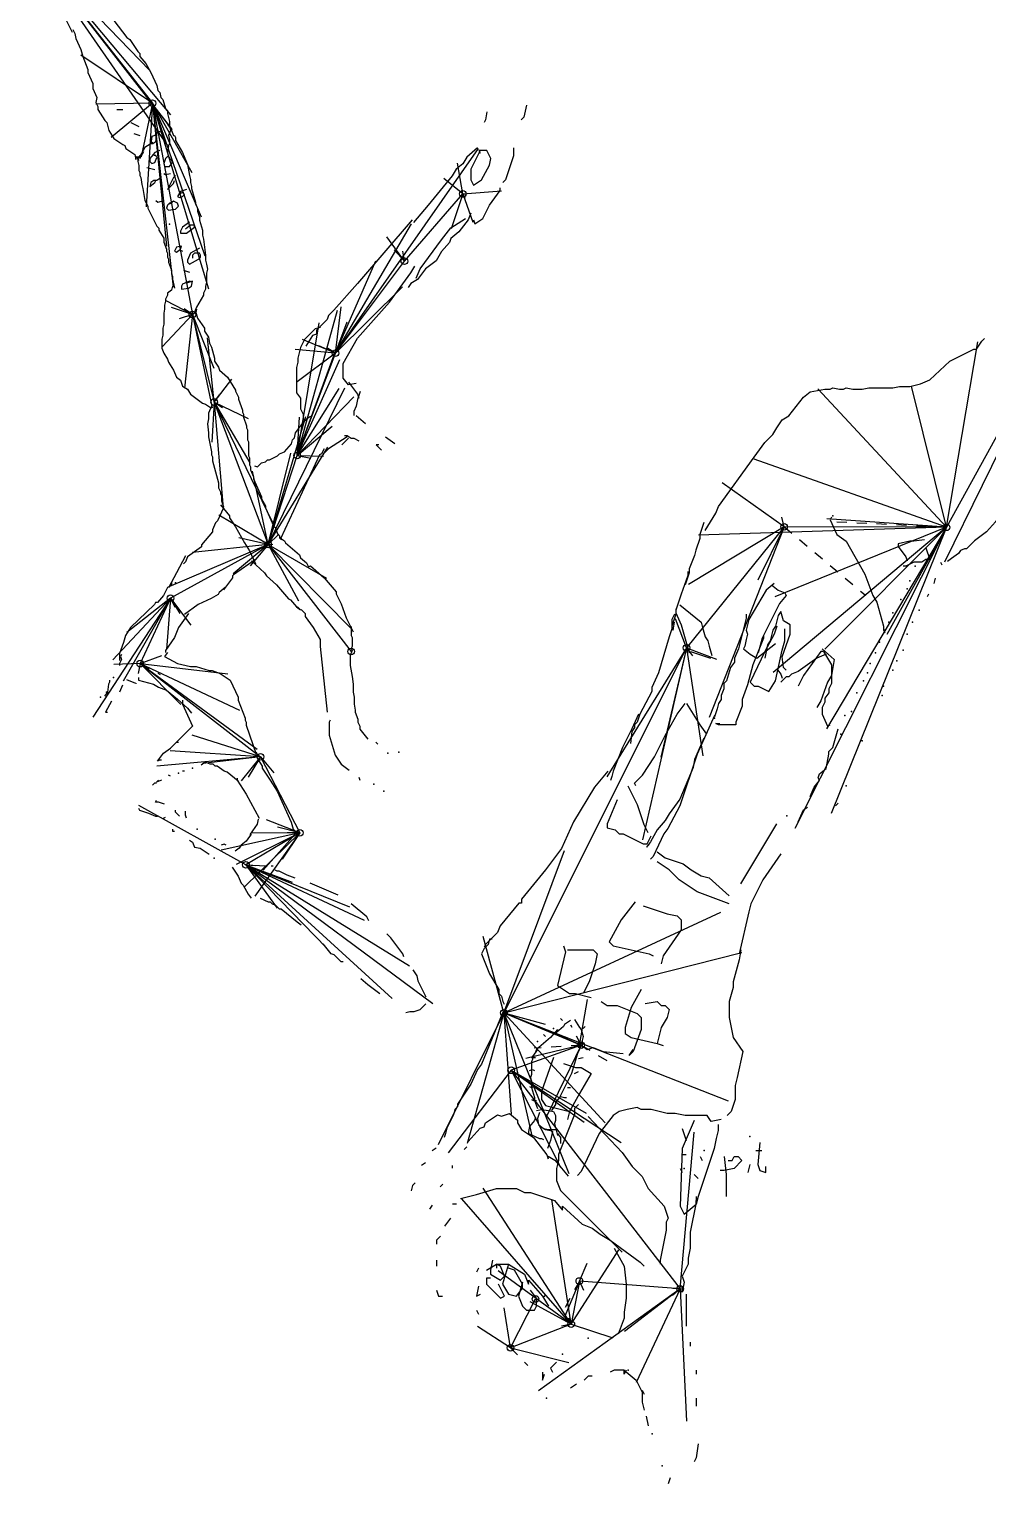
# Model space of a CAD drawing. Header units: millimetres. Extents: x -8 to 158, y -16 to 290.
# Drawn here: x 89.06 to 117.88, y -15.82 to 27.89 of the extents above; entities that cross this region are included whole.
import ezdxf

# ---------------------------------------------------------------- set-up
doc = ezdxf.new("R2010")
doc.units = ezdxf.units.MM
doc.linetypes.add('DASH', pattern=[0.6, 0.3, -0.3])

msp = doc.modelspace()

# ---------------------------------------------------------------- linework, layer by layer
at = {"layer": 'Shots', "color": 1}
for p, q in [((89.06, 30.396), (92.766, 25.666)), ((92.766, 25.666), (93.968, 19.32)), ((100.342, 20.922), (102.098, 22.94)), ((98.27, 18.158), (100.342, 20.922)), ((120.808, 20.502), (116.638, 12.924)), ((93.968, 19.32), (94.622, 16.688)), ((97.118, 15.08), (98.27, 18.158)), ((94.622, 16.688), (96.248, 12.406)), ((96.248, 12.406), (97.118, 15.08)), ((111.762, 12.94), (108.822, 9.304)), ((116.638, 12.924), (111.762, 12.94)), ((96.248, 12.406), (93.31, 10.796)), ((96.248, 12.406), (96.248, 12.406)), ((96.248, 12.406), (96.248, 12.406)), ((96.248, 12.406), (98.74, 9.19)), ((93.31, 10.796), (92.402, 8.828)), ((108.822, 9.304), (103.332, -1.664)), ((92.402, 8.828), (96.018, 6.026)), ((96.018, 6.026), (97.196, 3.746)), ((97.196, 3.746), (95.58, 2.78)), ((103.332, -1.664), (105.656, -2.636)), ((105.656, -2.636), (103.554, -3.39)), ((103.554, -3.39), (108.632, -9.954)), ((105.602, -9.722), (105.36, -11.018)), ((108.632, -9.954), (105.602, -9.722)), ((103.53, -11.73), (104.286, -10.262)), ((105.36, -11.018), (103.53, -11.73))]:
    msp.add_line(p, q, dxfattribs=at)
for centre in [(92.766, 25.666), (102.098, 22.94), (100.342, 20.922), (93.968, 19.32), (98.27, 18.158), (94.622, 16.688), (97.118, 15.08), (111.762, 12.94), (116.638, 12.924), (96.248, 12.406), (96.248, 12.406), (96.248, 12.406), (93.31, 10.796), (98.74, 9.19), (108.822, 9.304), (92.402, 8.828), (96.018, 6.026), (97.196, 3.746), (95.58, 2.78), (103.332, -1.664), (105.656, -2.636), (103.554, -3.39), (105.602, -9.722), (108.632, -9.954), (104.286, -10.262), (105.36, -11.018), (103.53, -11.73)]:
    msp.add_circle(centre, 0.1, dxfattribs=at)
at = {"layer": 'Sketch', "color": 5}
for points in [[(91.606, 28.148), (91.996, 27.638), (92.086, 27.578), (92.326, 27.218), (92.386, 27.158), (92.386, 27.068), (92.566, 26.858), (92.716, 26.588), (92.896, 26.198), (92.926, 26.048), (92.986, 25.988), (93.016, 25.838), (93.076, 25.778), (93.166, 25.508), (93.226, 25.448), (93.226, 25.358), (93.286, 25.118), (93.286, 24.968), (93.316, 24.848), (93.256, 24.698), (93.286, 24.578), (93.286, 24.458), (93.256, 24.398), (93.226, 24.188), (93.226, 24.278)], [(90.376, 27.878), (90.436, 27.758), (90.466, 27.608), (90.616, 27.278), (90.676, 27.068), (90.826, 26.678), (90.826, 26.588), (90.976, 26.258), (90.976, 26.108), (91.096, 25.838), (91.066, 25.688), (91.126, 25.568), (91.126, 25.478), (91.336, 25.148), (91.396, 25.088), (91.456, 24.848), (91.606, 24.608), (91.876, 24.428), (91.936, 24.398), (91.966, 24.308), (92.236, 24.128), (92.266, 23.978), (92.266, 24.068), (92.356, 23.948)], [(102.818, 25.406), (102.818, 25.406), (102.778, 25.166), (102.738, 25.086)], [(104.018, 25.606), (103.938, 25.246), (103.858, 25.166)], [(93.226, 25.028), (93.316, 24.908), (93.346, 24.908), (93.346, 24.848), (93.406, 24.698), (93.436, 24.698), (93.466, 24.638), (93.466, 24.548), (93.676, 24.188), (93.826, 23.828), (93.886, 23.498), (93.916, 23.378), (93.916, 23.288), (93.946, 23.168), (93.946, 23.108), (94.066, 22.688), (94.066, 22.628), (94.126, 22.508), (94.126, 22.418), (94.186, 22.238), (94.186, 22.148), (94.276, 21.848), (94.276, 21.698), (94.306, 21.578), (94.366, 21.098), (94.366, 20.948), (94.396, 20.828), (94.426, 20.678), (94.396, 20.558), (94.396, 20.558), (94.396, 20.288), (94.366, 20.168), (94.366, 20.078), (94.306, 19.958), (94.306, 19.898), (94.096, 19.538), (94.036, 19.388), (93.946, 19.268)], [(92.776, 24.488), (92.536, 24.338), (92.386, 24.068), (92.386, 24.008), (92.506, 24.218)], [(93.046, 24.788), (92.956, 24.818), (92.896, 24.788), (92.836, 24.698), (92.746, 24.668), (92.716, 24.458), (92.776, 24.458), (92.866, 24.518), (92.896, 24.698), (92.896, 24.758), (92.926, 24.818)], [(92.386, 24.098), (92.326, 24.008), (92.326, 24.068), (92.326, 23.918), (92.356, 23.798), (92.356, 23.648), (92.386, 23.588), (92.386, 23.498), (92.416, 23.438), (92.446, 23.228), (92.446, 23.228), (92.476, 23.108), (92.536, 22.748), (92.626, 22.568), (92.626, 22.508), (92.896, 21.968), (92.956, 21.908), (92.956, 21.848), (93.106, 21.608), (93.106, 21.488), (93.196, 21.278), (93.196, 21.218), (93.226, 21.158), (93.226, 21.038), (93.256, 20.978), (93.256, 20.888), (93.346, 20.648), (93.346, 20.528), (93.376, 20.468), (93.376, 20.378), (93.436, 20.108)], [(92.986, 24.248), (92.836, 24.188), (92.686, 24.008), (92.686, 23.918), (92.746, 23.858), (92.836, 23.888), (92.896, 24.038), (92.866, 24.098), (92.806, 24.098)], [(93.316, 23.948), (93.286, 24.038), (93.226, 24.068), (93.166, 24.008), (93.106, 23.858), (93.136, 23.768), (93.286, 23.768), (93.376, 23.888), (93.346, 23.978), (93.286, 23.978)], [(102.538, 24.326), (102.218, 24.046), (102.098, 23.846), (101.898, 23.686), (101.778, 23.486), (101.058, 22.606), (100.618, 22.086)], [(102.618, 24.246), (102.338, 23.686), (102.338, 23.366), (102.418, 23.206), (102.658, 23.366), (102.898, 23.806), (102.938, 24.006), (102.818, 24.246), (102.658, 24.246), (102.658, 24.246), (102.578, 24.246), (102.618, 24.166)], [(103.618, 24.326), (103.618, 24.086), (103.378, 23.366), (103.298, 23.286)], [(92.986, 23.408), (92.896, 23.348), (92.806, 23.348), (92.716, 23.288), (92.686, 23.168), (92.836, 23.288), (92.866, 23.348)], [(93.466, 23.498), (93.406, 23.438), (93.226, 23.078), (93.406, 23.258), (93.436, 23.348)], [(93.796, 23.078), (93.616, 23.018), (93.526, 22.868), (93.586, 22.838), (93.676, 22.868), (93.736, 22.928), (93.676, 22.988), (93.616, 22.958)], [(102.418, 22.166), (102.458, 22.046), (102.698, 22.206), (102.898, 22.606), (103.218, 23.046), (103.218, 23.126)], [(93.376, 22.688), (93.286, 22.658), (93.226, 22.598), (93.196, 22.508), (93.256, 22.448), (93.466, 22.478), (93.556, 22.568), (93.526, 22.658), (93.406, 22.718), (93.286, 22.628)], [(102.338, 22.366), (102.258, 22.166), (101.978, 21.806), (101.738, 21.606), (101.698, 21.486), (101.458, 21.206), (101.298, 20.926), (100.978, 20.686), (100.738, 20.366), (100.538, 20.246), (100.458, 20.126)], [(93.886, 22.088), (93.676, 21.938), (93.616, 21.818), (93.616, 21.758), (93.796, 21.758), (94.036, 21.938), (94.036, 21.998), (93.916, 21.998), (93.766, 21.878)], [(100.578, 22.166), (98.938, 20.246), (98.218, 19.446), (98.058, 19.286), (98.018, 19.166), (97.698, 18.846), (97.698, 18.726), (97.578, 18.686), (97.378, 18.366)], [(100.698, 20.406), (100.818, 20.686), (101.458, 21.566), (101.738, 21.926), (102.178, 22.206)], [(93.646, 21.368), (93.496, 21.338), (93.436, 21.218), (93.496, 21.188), (93.616, 21.278), (93.646, 21.368), (93.586, 21.308)], [(94.186, 21.308), (93.916, 21.158), (93.826, 20.948), (93.826, 20.888), (93.886, 20.828), (94.156, 20.978), (94.216, 21.038), (94.216, 21.098), (94.186, 21.158), (94.036, 21.158), (93.976, 21.098), (93.976, 21.008)], [(98.898, 17.246), (98.658, 17.206), (98.498, 17.406), (98.498, 17.846), (98.938, 18.606), (99.898, 19.686), (100.538, 20.566), (100.658, 20.766)], [(93.376, 20.168), (93.346, 20.048), (93.226, 19.958), (93.226, 19.898), (93.166, 19.778), (93.166, 19.718), (93.136, 19.598), (93.136, 19.478), (93.106, 19.358), (93.106, 19.028), (93.076, 18.908), (93.076, 18.698), (93.046, 18.578), (93.046, 18.308), (93.106, 18.158), (93.106, 18.158), (93.226, 17.978), (93.256, 17.888), (93.406, 17.648), (93.496, 17.438), (93.616, 17.348), (93.676, 17.168), (93.826, 17.078), (93.916, 16.928), (94.276, 16.658), (94.366, 16.628), (94.546, 16.508)], [(93.976, 20.288), (93.886, 20.318), (93.676, 20.228), (93.646, 20.168), (93.646, 20.078), (93.856, 20.108), (93.946, 20.168), (93.976, 20.318), (93.796, 20.258)], [(94.096, 19.478), (94.066, 19.328), (94.066, 19.418), (94.126, 19.208), (94.336, 18.908), (94.336, 18.818), (94.456, 18.638), (94.486, 18.458), (94.546, 18.338), (94.636, 18.008), (94.636, 17.918), (94.756, 17.738), (94.786, 17.648), (95.026, 17.438), (95.266, 17.048), (95.266, 17.018), (95.356, 16.838), (95.356, 16.778), (95.476, 16.448), (95.476, 16.388), (95.506, 16.328), (95.506, 16.238), (95.596, 15.968), (95.596, 15.908), (95.626, 15.848), (95.626, 15.548), (95.656, 15.488), (95.656, 15.068), (95.686, 15.008), (95.686, 14.798), (95.716, 14.738), (95.716, 14.648), (95.806, 14.438), (95.806, 14.378), (96.046, 13.838), (96.046, 13.778), (96.166, 13.568), (96.166, 13.508), (96.196, 13.448)], [(97.818, 18.926), (97.818, 18.926), (97.658, 18.886), (97.338, 18.566), (97.218, 18.326), (97.178, 18.166), (97.138, 18.006), (97.138, 17.886), (97.098, 17.726), (97.098, 16.966), (97.218, 16.806), (97.218, 16.486), (97.298, 16.326), (97.298, 16.206), (97.338, 16.126)], [(98.658, 17.286), (98.938, 16.926), (98.978, 16.806)], [(99.018, 17.006), (98.938, 16.766), (98.898, 16.566), (98.818, 16.406), (98.818, 16.286)], [(94.546, 16.568), (94.456, 16.358), (94.456, 16.178), (94.426, 16.028), (94.456, 15.758), (94.456, 15.638), (94.546, 15.188), (94.546, 15.098), (94.576, 15.038), (94.576, 14.918), (94.756, 14.258), (94.756, 14.108), (94.816, 13.988), (94.816, 13.928), (94.846, 13.868), (94.846, 13.718), (94.906, 13.538)], [(95.836, 14.768), (95.926, 14.738), (96.046, 14.858), (96.166, 14.888), (96.226, 14.948), (96.286, 14.948), (96.526, 15.068), (96.586, 15.128), (96.736, 15.188), (96.946, 15.428), (96.976, 15.548), (97.036, 15.608), (97.066, 15.758), (97.336, 16.118), (97.396, 16.148), (97.426, 16.208), (97.516, 16.268)], [(98.898, 16.286), (99.178, 16.046)], [(98.618, 15.646), (98.058, 15.286), (97.898, 15.126)], [(98.658, 15.606), (98.458, 15.406)], [(98.538, 15.686), (98.618, 15.686), (98.738, 15.606), (98.818, 15.606), (98.978, 15.526)], [(99.578, 15.406), (99.498, 15.406), (99.658, 15.246)], [(99.778, 15.646), (100.058, 15.446)], [(97.936, 15.278), (97.846, 15.128), (97.786, 15.098), (96.616, 12.578)], [(94.816, 13.598), (95.086, 13.268), (95.086, 13.208), (95.266, 12.938), (95.536, 12.458), (95.686, 12.218), (95.866, 11.828)], [(96.166, 13.568), (96.166, 13.508), (96.406, 12.968), (96.466, 12.908), (96.526, 12.728), (96.586, 12.668), (96.586, 12.608), (96.646, 12.548)], [(94.906, 13.508), (94.726, 13.118), (94.666, 13.058), (94.576, 12.848), (94.576, 12.788), (94.246, 12.398), (94.246, 12.338), (94.036, 12.188), (93.826, 12.038), (93.766, 11.888), (93.706, 11.828)], [(96.616, 12.638), (96.646, 12.578), (96.736, 12.518), (96.766, 12.458), (97.186, 12.098), (97.216, 12.008), (97.396, 11.858), (97.456, 11.738), (97.516, 11.768), (97.936, 11.408), (98.296, 10.988), (98.296, 10.928), (98.446, 10.628), (98.596, 10.208), (98.806, 9.788)], [(93.766, 12.068), (93.496, 11.558), (93.256, 11.108)], [(95.896, 11.978), (95.206, 11.498)], [(95.746, 11.918), (96.136, 11.558), (96.196, 11.468), (96.496, 11.198), (96.856, 10.778), (96.916, 10.748), (97.096, 10.538), (97.216, 10.448), (97.126, 10.538)], [(95.236, 11.528), (95.176, 11.468), (95.176, 11.408), (94.906, 11.048)], [(93.338, 11.266), (93.338, 11.176), (93.218, 11.116), (93.098, 10.876), (92.918, 10.666), (92.858, 10.666), (92.828, 10.606), (92.108, 9.916), (91.958, 9.676), (91.898, 9.466), (91.778, 9.136), (91.778, 8.926)], [(94.958, 11.116), (94.778, 10.966), (94.748, 10.906), (94.538, 10.786), (94.148, 10.606), (93.728, 10.306)], [(93.848, 10.336), (93.548, 9.916), (93.428, 9.616), (93.158, 9.226), (93.158, 9.166)], [(97.238, 10.456), (97.358, 10.336), (97.358, 10.246), (97.598, 9.916), (97.808, 9.556), (97.808, 9.346), (98.018, 7.366)], [(98.738, 9.946), (98.738, 9.676), (98.768, 9.616), (98.768, 9.346), (98.738, 9.286), (98.768, 9.226), (98.708, 9.076), (98.708, 8.776), (98.768, 8.446), (98.798, 8.206), (98.798, 7.966), (98.828, 7.816), (98.828, 7.606), (98.858, 7.426), (98.858, 7.366), (98.948, 7.156), (98.948, 7.066), (99.008, 6.946), (99.008, 6.856), (99.248, 6.556)], [(91.838, 9.106), (91.808, 9.046), (91.838, 8.956), (91.778, 8.836), (91.778, 8.776)], [(93.218, 9.166), (93.128, 9.046), (93.518, 8.836), (93.908, 8.746), (94.088, 8.746), (94.478, 8.626), (94.568, 8.626), (94.808, 8.536), (95.108, 8.326), (95.348, 7.816), (95.348, 7.726), (95.558, 7.186), (95.558, 7.126), (95.588, 7.066), (95.588, 6.976), (95.888, 6.106), (95.888, 6.166), (95.948, 6.046)], [(91.478, 8.326), (91.478, 8.266), (91.448, 8.206), (91.418, 7.966), (91.328, 7.846)], [(91.988, 8.356), (92.258, 8.236)], [(92.348, 8.416), (92.348, 8.326), (92.798, 8.206), (92.948, 8.116), (93.188, 8.026), (93.518, 7.756), (93.818, 7.486), (93.938, 7.336)], [(91.868, 8.176), (91.778, 7.966)], [(91.538, 7.696), (91.358, 7.366), (91.418, 7.366)], [(93.668, 7.726), (93.668, 7.606), (93.968, 6.946), (93.308, 6.286)], [(98.108, 7.126), (98.078, 7.066), (98.078, 6.676), (98.258, 6.076), (98.438, 5.806), (98.678, 5.626)], [(93.038, 5.926), (92.978, 5.926), (92.918, 5.896), (93.098, 6.136), (93.308, 6.286), (93.488, 6.466), (93.548, 6.466)], [(99.488, 6.466), (99.548, 6.406)], [(94.358, 5.866), (94.238, 5.776)], [(95.348, 5.296), (95.018, 5.566), (94.928, 5.596), (94.718, 5.746), (94.658, 5.746), (94.598, 5.806), (94.508, 5.806), (94.358, 5.866)], [(95.918, 5.986), (96.068, 5.746), (96.068, 5.686), (96.308, 5.326), (96.518, 4.996), (96.938, 4.066), (96.998, 3.856), (97.088, 3.736), (97.088, 3.676)], [(93.038, 5.326), (92.888, 5.266), (92.948, 5.326)], [(93.308, 5.446), (93.248, 5.476)], [(93.728, 5.596), (93.668, 5.596)], [(95.318, 5.386), (95.318, 5.326), (95.588, 4.906), (95.978, 4.186)], [(98.978, 5.416), (99.008, 5.326)], [(92.888, 5.236), (92.828, 5.236), (92.768, 5.176)], [(92.348, 4.486), (92.378, 4.426), (92.648, 4.336), (92.858, 4.246), (92.918, 4.246)], [(93.128, 4.606), (92.948, 4.666), (92.858, 4.666), (92.888, 4.726)], [(93.578, 4.246), (93.458, 4.366), (93.458, 4.426)], [(93.788, 4.186), (93.758, 4.276), (93.758, 4.396)], [(93.098, 4.186), (93.158, 4.216)], [(95.948, 4.156), (95.918, 4.006), (95.708, 3.706), (95.708, 3.646)], [(93.368, 3.856), (93.368, 3.796), (93.428, 3.796)], [(93.878, 3.526), (93.968, 3.466), (94.028, 3.316), (94.208, 3.286), (94.478, 3.106)], [(95.738, 3.706), (95.588, 3.496), (95.438, 3.376), (95.378, 3.286), (95.258, 3.196)], [(97.058, 3.706), (96.098, 2.626)], [(94.988, 3.376), (94.928, 3.406), (94.838, 3.376)], [(95.168, 2.716), (95.348, 2.446), (95.438, 2.236), (95.498, 2.176), (95.648, 1.906), (95.738, 1.786)], [(96.398, 2.746), (96.338, 2.746)], [(97.058, 2.386), (96.818, 2.476), (96.578, 2.596), (96.518, 2.596), (96.458, 2.626)], [(98.348, 1.876), (97.508, 2.236)], [(96.008, 1.786), (96.248, 1.666), (96.308, 1.666), (96.368, 1.606), (96.458, 1.576), (96.578, 1.456), (96.638, 1.456), (97.118, 1.066), (97.238, 0.976)], [(99.278, 1.096), (99.218, 1.216), (98.738, 1.606)], [(100.328, 0.016), (100.298, 0.106), (99.938, 0.586), (99.818, 0.706)], [(98.498, -0.134), (98.438, -0.134), (98.228, 0.076), (98.138, 0.106), (97.898, 0.406)], [(100.598, -0.374), (100.718, -0.554), (100.748, -0.704), (100.988, -1.184)], [(99.608, -1.094), (99.248, -0.824), (99.038, -0.644)], [(100.988, -1.394), (100.808, -1.574), (100.628, -1.634), (100.508, -1.634), (100.388, -1.664)]]:
    msp.add_lwpolyline(points, dxfattribs=at)
at = {"layer": 'Sketch', "color": 32}
for points in [[(91.696, 25.478), (91.876, 25.478)], [(92.116, 25.088), (92.356, 24.968)], [(92.206, 24.758), (92.386, 24.698)], [(92.596, 23.738), (92.836, 23.678)], [(93.106, 23.558), (93.166, 23.528), (93.316, 23.558)], [(92.866, 22.748), (92.926, 22.688), (93.106, 22.748)], [(93.616, 21.248), (93.676, 21.218)], [(93.706, 20.648), (93.886, 20.588)]]:
    msp.add_lwpolyline(points, dxfattribs=at)
at = {"layer": 'Sketch', "color": 0}
for points in [[(109.382, 12.832), (109.702, 13.352), (109.782, 13.552), (110.862, 15.032), (111.182, 15.472), (111.422, 15.712), (111.542, 15.912), (111.702, 16.152), (111.902, 16.272), (112.342, 16.832), (112.542, 16.992), (112.982, 17.072), (113.142, 17.072), (113.222, 17.112), (113.422, 17.072), (113.542, 17.072), (113.622, 17.112), (113.822, 17.072), (114.102, 17.072), (114.302, 17.112), (115.022, 17.112), (115.222, 17.152), (115.542, 17.152), (115.702, 17.192), (115.862, 17.232), (116.142, 17.352), (116.742, 17.912), (117.462, 18.272), (117.542, 18.272), (117.702, 18.512), (117.782, 18.592)], [(120.632, 17.472), (120.512, 17.262), (120.062, 15.972), (120.032, 15.822), (119.852, 15.372), (119.852, 15.312), (119.612, 14.862), (119.462, 14.682), (119.282, 14.412), (118.472, 13.422), (118.262, 13.182), (118.292, 13.242), (118.112, 13.092), (117.842, 12.792), (117.482, 12.522), (117.242, 12.282), (117.182, 12.282), (117.062, 12.222), (117.002, 12.132), (116.792, 11.982), (116.672, 11.892)], [(109.342, 13.072), (109.222, 12.712), (109.222, 12.592), (109.102, 12.232), (109.062, 12.072), (108.902, 11.672), (108.902, 11.552), (108.782, 11.192)], [(116.462, 11.872), (116.502, 11.792)], [(108.862, 11.592), (108.862, 11.472), (108.662, 10.912), (108.502, 10.432), (108.502, 10.312), (108.382, 9.952), (108.422, 9.832), (108.462, 10.072)], [(116.302, 11.392), (116.262, 11.232)], [(111.462, 11.232), (111.222, 11.032), (110.702, 10.152), (110.622, 9.832), (110.662, 9.712), (110.622, 9.552), (110.582, 9.352), (110.542, 9.272), (110.742, 9.112), (110.942, 8.992), (111.502, 9.432)], [(111.382, 11.192), (111.582, 11.032), (111.782, 10.952), (111.822, 10.872), (111.622, 10.632), (111.102, 9.592), (110.982, 9.152)], [(116.102, 10.912), (116.062, 10.832)], [(108.462, 10.312), (108.382, 10.152), (108.382, 9.872), (108.302, 9.632), (107.982, 8.552), (107.782, 8.112), (107.782, 7.992), (107.422, 7.312), (107.342, 7.072), (107.262, 6.992), (107.262, 6.912), (107.182, 6.792), (107.142, 6.432)], [(110.622, 10.312), (110.622, 10.192), (110.382, 9.272), (110.262, 8.992), (110.262, 8.872), (110.142, 8.712), (110.022, 8.312), (109.942, 8.232), (109.942, 8.072), (109.862, 7.872), (109.862, 7.752), (109.782, 7.632), (109.742, 7.472), (109.662, 7.232)], [(111.822, 8.632), (111.742, 8.712), (111.702, 9.032), (111.942, 9.712), (111.942, 9.992), (111.742, 10.112), (111.662, 10.392), (111.582, 10.272), (111.502, 9.952), (111.422, 9.832), (111.342, 9.512), (111.262, 9.392), (111.182, 8.992)], [(111.142, 9.672), (111.142, 9.592), (110.822, 8.792), (110.662, 8.192), (110.502, 7.752), (110.502, 7.552), (110.302, 7.072), (110.302, 6.992), (109.782, 6.992), (109.702, 7.032), (109.822, 7.032)], [(111.542, 9.952), (111.462, 9.712), (111.182, 9.192), (110.742, 8.272), (110.862, 8.152), (110.982, 8.152), (111.302, 7.992), (111.502, 8.312), (111.702, 9.232), (111.782, 9.512), (111.782, 9.872)], [(112.942, 9.192), (112.862, 9.192), (112.342, 8.472), (112.182, 8.152)], [(112.902, 9.272), (113.262, 8.952), (113.182, 8.472), (113.062, 8.272), (112.862, 7.712), (112.742, 7.512)], [(112.942, 9.192), (113.182, 8.792), (113.182, 8.232), (113.102, 8.072), (113.102, 7.952), (112.982, 7.792), (112.982, 7.672), (112.902, 7.512), (112.902, 7.312), (113.062, 6.952), (113.142, 6.992)], [(113.022, 9.112), (112.742, 8.992), (112.182, 8.592), (111.982, 8.512), (111.902, 8.432), (111.822, 8.432), (111.662, 8.272)], [(111.542, 8.672), (111.662, 8.512), (111.702, 8.392)], [(107.382, 7.312), (107.182, 6.872), (106.902, 6.312), (106.622, 5.592), (106.582, 5.432), (106.542, 5.312)], [(109.662, 7.272), (109.142, 6.112), (108.622, 4.552), (108.262, 3.872), (108.142, 3.712), (107.822, 3.032), (107.742, 2.952)], [(112.542, 4.832), (112.662, 5.112), (112.822, 5.312), (112.782, 5.392), (112.822, 5.512), (113.022, 5.672), (113.102, 6.112), (113.102, 6.192), (113.222, 6.312), (113.382, 6.872)], [(106.462, 5.592), (106.062, 5.112), (105.422, 4.072), (105.062, 3.272), (104.582, 2.632), (103.862, 1.752), (103.862, 1.632), (103.782, 1.632), (103.222, 0.952), (103.142, 0.752), (102.782, 0.392), (102.742, 0.312)], [(112.182, 4.072), (112.342, 4.432), (112.462, 4.512)], [(113.382, 4.632), (113.302, 4.552)], [(110.462, 2.212), (111.182, 3.412), (111.542, 4.012)], [(107.942, 3.172), (108.182, 2.992), (108.722, 2.812), (108.962, 2.632), (109.262, 2.452), (109.502, 2.392), (110.102, 1.852)], [(111.662, 3.112), (111.122, 2.332), (110.762, 1.612), (110.702, 1.372), (110.402, 0.112)], [(110.102, 1.612), (109.142, 1.972), (108.602, 2.332), (108.302, 2.632), (107.942, 2.872)], [(102.982, 0.552), (102.902, 0.552), (102.862, 0.392), (102.742, 0.272), (102.662, 0.112), (102.902, -0.488), (103.182, -0.968), (103.182, -1.088), (103.262, -1.168), (103.302, -1.328), (103.342, -1.408)], [(110.462, 0.232), (110.402, -0.068), (110.222, -0.728), (110.222, -0.908), (110.102, -1.328), (110.102, -1.808), (110.222, -2.408), (110.522, -2.828), (110.342, -3.608), (110.282, -3.848), (110.282, -4.268), (110.162, -4.628), (110.042, -4.748)], [(103.302, -1.648), (102.662, -3.208), (102.542, -3.368), (102.342, -3.808), (101.942, -4.408), (101.942, -4.488), (101.862, -4.568), (101.822, -4.728), (101.622, -5.128), (101.582, -5.288), (101.542, -5.408)], [(102.262, -5.528), (102.622, -5.128), (102.742, -5.088), (102.782, -4.968), (103.142, -4.728), (103.262, -4.768), (103.502, -4.688), (103.742, -4.888), (103.742, -4.968), (103.862, -5.168), (104.222, -5.408), (104.622, -5.928), (104.662, -6.048), (104.662, -5.968), (104.862, -6.088), (105.262, -6.568)], [(104.282, -4.808), (104.252, -4.898), (104.102, -5.078), (104.072, -5.228), (104.072, -5.288), (104.402, -5.438), (104.462, -5.438), (104.522, -5.468)], [(104.312, -4.598), (104.462, -4.568), (104.672, -4.598), (104.822, -4.628), (104.882, -4.748), (104.882, -4.898), (104.852, -4.988), (104.942, -5.348)], [(104.402, -4.658), (104.342, -4.838), (104.372, -5.018), (104.522, -5.138), (104.672, -5.168), (104.882, -5.168)], [(109.862, -4.868), (109.562, -4.928), (109.442, -4.748), (108.782, -4.748), (108.482, -4.688), (108.242, -4.688), (107.762, -4.568), (107.462, -4.568), (107.342, -4.508), (107.042, -4.568), (106.802, -4.628), (106.622, -4.748), (106.202, -5.288), (105.662, -6.428), (105.542, -6.548)], [(104.432, -5.078), (104.582, -5.168), (104.732, -5.198), (104.792, -5.228), (104.732, -5.498), (104.642, -5.738)], [(109.052, -4.898), (108.692, -5.738), (108.632, -7.478), (108.752, -7.718), (109.112, -7.418), (109.112, -7.298)], [(108.692, -5.138), (108.812, -5.498)], [(109.772, -5.018), (109.772, -5.018), (109.772, -5.198), (109.712, -5.438), (109.652, -5.738), (109.172, -7.178), (109.112, -7.418)], [(104.942, -5.288), (105.032, -5.408), (105.032, -5.588)], [(111.032, -5.558), (110.972, -6.218), (111.032, -6.398), (111.212, -6.458), (111.212, -6.278)], [(101.302, -5.728), (101.182, -5.808)], [(102.222, -5.688), (102.142, -5.768)], [(108.692, -5.738), (108.692, -5.858)], [(108.692, -5.918), (108.812, -5.918)], [(109.232, -5.978), (109.292, -6.098)], [(110.072, -6.098), (110.192, -6.098), (110.252, -5.978), (110.372, -5.978), (110.492, -6.098), (110.252, -6.338), (109.952, -6.398), (109.832, -6.398)], [(109.952, -5.978), (110.012, -6.518), (110.012, -7.178)], [(110.912, -5.798), (111.092, -5.798)], [(100.982, -6.168), (100.862, -6.248)], [(101.782, -6.248), (101.782, -6.328)], [(108.632, -6.338), (108.692, -6.458)], [(109.052, -6.518), (109.172, -6.638)], [(110.732, -6.218), (110.672, -6.458)], [(100.662, -6.768), (100.582, -6.848), (100.542, -7.008)], [(101.502, -6.808), (101.422, -6.888)], [(102.032, -7.238), (102.512, -7.118), (103.112, -6.938), (103.712, -6.938), (103.952, -7.058), (104.132, -7.058), (104.852, -7.298), (105.092, -7.598), (105.092, -7.478), (105.692, -8.018), (105.992, -8.138), (106.232, -8.318), (106.532, -8.498), (106.892, -8.858)], [(101.912, -7.418), (101.792, -7.418)], [(109.112, -7.178), (109.112, -7.358), (108.932, -8.258), (108.932, -8.738), (108.872, -9.038), (108.872, -9.218), (108.692, -9.578), (108.752, -9.758), (108.692, -10.058), (108.692, -9.878)], [(101.182, -7.448), (101.102, -7.568)], [(101.732, -7.838), (101.552, -8.078)], [(101.432, -8.378), (101.312, -8.498), (101.312, -8.618)], [(106.652, -8.738), (106.952, -9.278), (107.012, -9.818), (107.012, -10.238), (106.952, -10.658), (106.952, -10.838), (106.772, -11.318)], [(101.312, -9.098), (101.312, -9.278)], [(102.992, -9.098), (102.932, -9.398), (102.932, -9.518), (103.232, -9.698), (103.352, -9.578), (103.232, -9.278), (103.112, -9.218), (103.112, -9.338)], [(102.572, -9.338), (102.512, -9.458)], [(102.812, -9.398), (103.112, -9.218), (103.472, -9.218), (103.952, -9.518), (104.072, -9.818), (104.072, -9.698), (104.492, -10.178), (104.672, -10.478)], [(103.472, -9.218), (103.292, -9.818), (103.472, -10.118), (103.712, -10.178), (103.892, -9.938), (103.892, -9.818), (103.652, -9.398), (103.472, -9.338)], [(101.312, -9.998), (101.372, -10.178), (101.492, -10.178)], [(102.572, -9.878), (102.512, -10.178), (102.632, -10.118)], [(102.932, -9.638), (102.812, -9.638), (102.812, -9.818), (103.232, -10.238), (103.352, -10.178), (103.172, -9.818)], [(103.892, -9.758), (103.772, -10.178), (103.892, -10.478), (104.012, -10.598), (104.252, -10.598), (104.312, -10.478), (104.312, -10.238), (104.132, -9.998)], [(108.812, -10.118), (108.812, -11.078)], [(102.512, -10.598), (102.572, -10.718)], [(108.932, -11.558), (108.932, -11.678)], [(104.912, -12.158), (104.732, -12.338), (104.792, -12.458)], [(104.492, -12.458), (104.492, -12.698), (104.552, -12.518)], [(105.992, -12.578), (105.872, -12.578), (105.752, -12.698)], [(107.012, -12.398), (106.952, -12.518), (106.952, -12.398), (106.652, -12.398), (106.532, -12.458)], [(106.952, -12.398), (107.312, -12.698), (107.492, -13.058), (107.492, -13.358), (107.552, -13.598)], [(109.112, -12.398), (109.112, -12.518)], [(105.512, -12.818), (105.332, -12.938)], [(107.492, -12.998), (107.552, -13.118)], [(109.112, -13.238), (109.112, -13.478)], [(107.612, -13.778), (107.672, -14.078)], [(109.172, -14.618), (109.112, -15.038), (109.052, -15.158)], [(108.332, -15.638), (108.272, -15.818)]]:
    msp.add_lwpolyline(points, dxfattribs=at)
at = {"layer": 'Sketch', "color": 9}
for points in [[(113.182, 13.232), (113.142, 13.152), (113.342, 12.712), (113.622, 12.512), (114.182, 11.512), (114.422, 10.872), (114.542, 10.672), (114.742, 9.952), (114.742, 9.832), (114.782, 9.752)], [(115.982, 12.552), (115.662, 12.512), (115.542, 12.512), (115.182, 12.432), (115.182, 12.352), (115.422, 12.032), (115.462, 11.912)], [(116.022, 12.312), (116.142, 11.952), (116.022, 11.952), (115.902, 11.872), (115.662, 11.872), (115.422, 11.752), (115.342, 11.752)], [(108.622, 10.592), (109.262, 10.072), (109.302, 9.912), (109.382, 9.632), (109.462, 9.512), (109.502, 9.352), (109.582, 9.072)], [(108.502, 10.472), (108.502, 10.352), (108.662, 9.992), (108.902, 9.152)], [(108.942, 9.192), (109.542, 8.992)], [(107.302, 5.152), (107.262, 5.232), (107.502, 5.472), (107.862, 6.032), (108.182, 6.672), (108.542, 7.312), (108.782, 7.632)], [(108.822, 7.632), (109.222, 6.992), (109.422, 6.712)], [(109.342, 6.592), (109.342, 6.592), (109.062, 5.952), (109.022, 5.712), (108.622, 4.752), (108.302, 4.312), (108.182, 4.112), (107.942, 3.832), (107.742, 3.472), (107.622, 3.312), (107.702, 3.392)], [(107.062, 5.152), (107.342, 4.592), (107.542, 3.992), (107.662, 3.752)], [(106.742, 4.732), (106.442, 4.012), (106.442, 3.892), (106.682, 3.832), (106.802, 3.712), (106.922, 3.712), (107.522, 3.412), (107.642, 3.412), (107.762, 3.652)], [(107.282, 1.672), (106.862, 1.132), (106.502, 0.472), (106.622, 0.352), (107.702, 0.112), (107.822, 0.052)], [(107.522, 1.552), (108.242, 1.312), (108.542, 1.252), (108.662, 1.132), (108.662, 0.832), (108.122, 0.052), (108.062, -0.188)], [(105.122, 0.352), (105.182, 0.172), (104.942, -0.848), (105.302, -1.088), (105.482, -1.088), (105.962, -1.208)], [(105.242, 0.232), (106.022, 0.232), (106.142, 0.112), (106.082, -0.188), (105.902, -0.728), (105.722, -1.088)], [(105.842, -1.268), (105.602, -2.588), (105.842, -2.768), (106.022, -2.708), (106.322, -2.828), (106.922, -2.888)], [(107.462, -0.968), (107.162, -1.508), (106.982, -2.108), (106.982, -2.288), (107.162, -2.408), (107.942, -2.588), (108.122, -2.648)], [(106.262, -1.328), (106.442, -1.448), (106.742, -1.448), (107.342, -1.688), (107.462, -1.808), (107.462, -2.168), (107.222, -2.828), (107.102, -2.948), (107.222, -2.768)], [(107.582, -1.388), (107.942, -1.328), (108.062, -1.448), (108.182, -1.448), (108.302, -1.568), (108.242, -1.808), (108.062, -2.108), (107.942, -2.588)], [(104.822, -3.008), (104.462, -4.028), (104.462, -4.268), (104.582, -4.448), (105.302, -4.628)], [(105.122, -3.188), (105.482, -3.308), (105.662, -3.308), (105.962, -3.488), (105.602, -4.088), (105.302, -4.628), (105.242, -4.868)], [(105.572, -4.418), (105.452, -4.538), (105.452, -4.718), (104.972, -5.918), (104.972, -6.098), (104.912, -6.338), (104.912, -6.698), (105.032, -6.998), (106.532, -8.498), (107.432, -9.158), (107.552, -9.278)], [(105.872, -4.778), (106.892, -5.858), (107.192, -6.278), (107.492, -6.578), (107.672, -6.938), (108.152, -7.478), (108.272, -7.838), (108.212, -7.958), (108.212, -8.198), (108.032, -9.098), (108.032, -9.218)]]:
    msp.add_lwpolyline(points, dxfattribs=at)
at = {"layer": 'Sketch', "color": 3}
for points in [[(104.942, -2.168), (104.732, -2.408), (104.312, -2.768), (104.282, -2.828)], [(105.332, -1.898), (105.152, -2.018), (105.122, -2.078), (104.912, -2.258), (104.882, -2.318)], [(105.032, -1.838), (105.092, -1.898)], [(105.452, -1.868), (105.602, -2.108), (105.662, -2.168), (105.722, -2.378), (105.692, -2.498), (105.692, -2.708)], [(105.722, -2.138), (105.782, -2.078)], [(104.522, -2.318), (104.582, -2.378)], [(105.662, -2.558), (105.602, -2.678), (105.602, -2.768), (105.542, -2.888), (105.362, -3.488), (105.002, -4.208), (104.882, -4.358), (104.882, -4.418), (104.762, -4.598)], [(104.342, -2.768), (104.192, -2.978), (104.192, -3.068), (104.162, -3.128), (104.162, -3.518), (104.132, -3.608), (104.162, -3.728), (104.162, -3.908), (104.252, -4.208), (104.252, -4.298), (104.342, -4.538)], [(104.162, -3.008), (104.282, -3.008)], [(105.572, -3.038), (105.722, -3.008)], [(104.102, -3.398), (104.192, -3.368), (104.252, -3.398)], [(105.452, -3.488), (105.572, -3.428)], [(104.102, -3.878), (104.162, -3.908), (104.252, -3.878)], [(105.242, -3.908), (105.332, -3.908)], [(104.162, -4.268), (104.222, -4.298), (104.312, -4.298)], [(105.032, -4.178), (105.152, -4.208), (105.212, -4.208)]]:
    msp.add_lwpolyline(points, dxfattribs=at)
at = {"layer": 'Sketch', "color": 32}
msp.add_point((93.286, 22.028), dxfattribs=at)
at = {"layer": 'Sketch', "color": 9}
msp.add_point((113.222, 13.272), dxfattribs=at)
at = {"layer": 'Sketch', "color": 0}
for p in [(115.702, 11.752), (115.462, 11.072), (115.542, 11.312), (115.262, 10.752), (114.902, 10.072), (115.022, 10.352), (115.622, 10.072), (115.822, 10.432), (114.782, 9.832), (115.462, 9.712), (114.622, 9.472), (115.342, 9.232), (114.342, 8.832), (114.502, 9.152), (115.142, 8.912), (114.142, 8.312), (114.262, 8.552), (115.022, 8.632), (113.942, 7.952), (114.702, 7.872), (114.742, 8.152), (109.662, 7.192), (113.582, 7.272), (113.782, 7.392), (113.462, 6.712), (114.102, 6.512), (113.622, 5.152), (111.842, 4.252), (110.732, -5.378), (109.352, -5.798), (108.752, -6.338), (104.552, -10.178), (105.872, -11.438), (105.092, -11.918), (107.072, -12.398), (104.612, -13.238), (107.792, -14.318), (108.092, -15.278)]:
    msp.add_point(p, dxfattribs=at)
at = {"layer": 'Sketch', "color": 5}
for p in [(93.466, 11.258), (91.598, 8.416), (91.388, 7.966), (91.208, 7.816), (99.848, 6.136), (100.178, 6.166), (93.968, 5.686), (93.548, 5.536), (99.428, 5.206), (99.728, 4.996), (94.118, 3.856), (94.658, 3.556), (94.628, 2.986)]:
    msp.add_point(p, dxfattribs=at)
at = {"layer": 'Sketch', "color": 3}
for p in [(104.822, -2.138), (104.342, -2.528)]:
    msp.add_point(p, dxfattribs=at)
at = {"layer": 'XSect', "color": 1}
for p, q in [((89.06, 30.396), (90.356, 27.802)), ((89.06, 30.396), (92.692, 26.648)), ((89.06, 30.396), (93.31, 25.314)), ((89.06, 30.396), (93.216, 24.404)), ((89.06, 30.396), (92.762, 25.654)), ((89.06, 30.396), (93.34, 24.9)), ((89.06, 30.396), (93.35, 24.872)), ((92.766, 25.666), (90.614, 27.108)), ((92.766, 25.666), (91.064, 25.634)), ((92.766, 25.666), (91.532, 24.64)), ((92.766, 25.666), (92.428, 24.052)), ((92.766, 25.666), (92.584, 22.556)), ((92.766, 25.666), (93.188, 21.368)), ((92.766, 25.666), (93.394, 20.138)), ((92.766, 25.666), (93.956, 23.588)), ((92.766, 25.666), (94.232, 22.254)), ((92.766, 25.666), (94.344, 21.078)), ((92.766, 25.666), (94.45, 20.086)), ((98.27, 18.158), (102.57, 24.302)), ((102.098, 22.94), (101.942, 23.868)), ((102.098, 22.94), (101.528, 23.402)), ((102.098, 22.94), (101.75, 21.888)), ((102.098, 22.94), (103.262, 23.036)), ((102.098, 22.94), (102.398, 22.09)), ((98.27, 18.158), (100.56, 22.046)), ((100.342, 20.922), (99.814, 21.656)), ((100.342, 20.922), (100.034, 21.264)), ((98.27, 18.158), (99.48, 20.932)), ((98.27, 18.158), (100.29, 20.154)), ((120.808, 20.502), (116.576, 11.872)), ((93.968, 19.32), (93.184, 19.728)), ((93.968, 19.32), (93.064, 18.348)), ((93.968, 19.32), (93.34, 19.524)), ((93.968, 19.32), (93.568, 19.19)), ((93.968, 19.32), (93.736, 17.108)), ((93.968, 19.32), (94.562, 16.518)), ((93.968, 19.32), (94.616, 17.702)), ((97.118, 15.08), (98.334, 19.446)), ((98.27, 18.158), (98.442, 19.55)), ((97.118, 15.08), (98.622, 19.102)), ((97.118, 15.08), (97.778, 19.072)), ((94.622, 16.688), (94.424, 18.62)), ((98.27, 18.158), (97.278, 18.57)), ((98.27, 18.158), (97.774, 18.374)), ((116.638, 12.924), (117.586, 18.492)), ((98.27, 18.158), (97.062, 18.264)), ((97.118, 15.08), (98.276, 18.214)), ((97.118, 15.08), (98.266, 18.162)), ((97.118, 15.08), (98.406, 17.97)), ((98.27, 18.158), (97.122, 17.298)), ((94.622, 16.688), (95.158, 17.376)), ((96.248, 12.406), (98.548, 17.112)), ((97.118, 15.08), (98.384, 17.096)), ((116.638, 12.924), (112.776, 17.088)), ((116.638, 12.924), (115.592, 17.168)), ((94.622, 16.688), (94.55, 15.482)), ((94.622, 16.688), (95.642, 16.194)), ((94.622, 16.688), (95.694, 14.862)), ((94.622, 16.688), (96.376, 13.068)), ((94.622, 16.688), (94.892, 13.5)), ((97.118, 15.08), (98.82, 16.848)), ((96.248, 12.406), (97.382, 16.254)), ((97.118, 15.08), (97.19, 16.238)), ((97.118, 15.08), (98.168, 15.96)), ((96.248, 12.406), (98.038, 15.332)), ((96.248, 12.406), (96.932, 15.154)), ((97.118, 15.08), (97.91, 15.064)), ((97.118, 15.08), (97.528, 14.998)), ((116.638, 12.924), (110.858, 14.974)), ((96.248, 12.406), (95.774, 14.614)), ((111.762, 12.94), (109.896, 14.264)), ((96.248, 12.406), (94.76, 13.284)), ((116.638, 12.924), (113.04, 13.182)), ((96.248, 12.406), (96.57, 12.722)), ((111.762, 12.94), (108.882, 11.204)), ((116.638, 12.924), (109.186, 12.692)), ((111.762, 12.94), (109.508, 7.206)), ((111.762, 12.94), (110.968, 11.34)), ((116.638, 12.924), (111.434, 8.564)), ((116.638, 12.924), (111.484, 10.834)), ((116.638, 12.924), (112.078, 3.872)), ((116.638, 12.924), (112.982, 9.258)), ((116.638, 12.924), (113.036, 6.872)), ((116.638, 12.924), (113.176, 4.32)), ((116.638, 12.924), (114.844, 9.702)), ((96.248, 12.406), (93.26, 11.134)), ((96.248, 12.406), (93.974, 12.162)), ((96.248, 12.406), (95.2, 11.524)), ((96.248, 12.406), (95.362, 12.606)), ((96.248, 12.406), (95.702, 11.762)), ((96.248, 12.406), (98.006, 11.392)), ((96.248, 12.406), (98.76, 9.864)), ((96.248, 12.406), (97.158, 10.71)), ((93.31, 10.796), (90.972, 7.224)), ((93.31, 10.796), (91.58, 8.94)), ((93.31, 10.796), (91.888, 8.302)), ((93.31, 10.796), (91.994, 9.762)), ((93.31, 10.796), (93.19, 9.254)), ((93.31, 10.796), (93.918, 9.982)), ((93.31, 10.796), (93.594, 10.334)), ((108.822, 9.304), (108.49, 10.176)), ((108.822, 9.304), (106.426, 5.422)), ((108.822, 9.304), (107.498, 3.53)), ((108.822, 9.304), (108.056, 6.014)), ((108.822, 9.304), (109.728, 8.96)), ((108.822, 9.304), (109.316, 6.058)), ((92.402, 8.828), (91.61, 8.802)), ((92.402, 8.828), (93.054, 9.074)), ((92.402, 8.828), (95.032, 8.526)), ((92.402, 8.828), (95.39, 7.428)), ((92.402, 8.828), (95.918, 6.254)), ((92.402, 8.828), (93.622, 7.598)), ((96.018, 6.026), (93.96, 6.68)), ((96.018, 6.026), (93.306, 6.21)), ((96.018, 6.026), (92.898, 5.744)), ((96.018, 6.026), (94.288, 5.83)), ((96.018, 6.026), (95.438, 5.31)), ((96.018, 6.026), (95.65, 5.412)), ((96.018, 6.026), (96.42, 5.55)), ((95.58, 2.78), (92.362, 4.562)), ((97.196, 3.746), (96.2, 4.132)), ((97.196, 3.746), (94.832, 3.226)), ((97.196, 3.746), (95.284, 2.794)), ((97.196, 3.746), (95.542, 2.132)), ((97.196, 3.746), (95.732, 3.736)), ((97.196, 3.746), (95.844, 1.84)), ((97.196, 3.746), (96.528, 3.918)), ((97.196, 3.746), (96.668, 2.948)), ((97.196, 3.746), (96.814, 3.74)), ((103.332, -1.664), (105.152, 3.212)), ((95.58, 2.78), (96.2, 2.75)), ((95.58, 2.78), (96.514, 1.478)), ((95.58, 2.78), (98.002, 0.284)), ((95.58, 2.78), (99.972, -1.232)), ((95.58, 2.78), (101.2, -1.386)), ((95.58, 2.78), (100.492, -0.248)), ((95.58, 2.78), (99.13, 1.124)), ((95.58, 2.78), (98.692, 1.518)), ((95.58, 2.78), (96.974, 2.264)), ((103.332, -1.664), (109.856, 1.362)), ((103.332, -1.664), (102.708, 0.626)), ((103.332, -1.664), (110.49, 0.15)), ((103.332, -1.664), (101.36, -5.63)), ((103.332, -1.664), (102.228, -5.586)), ((103.332, -1.664), (104.578, -2)), ((103.332, -1.664), (103.554, -4.704)), ((103.332, -1.664), (104.184, -5.404)), ((103.332, -1.664), (105.284, -6.49)), ((103.332, -1.664), (110.076, -4.308)), ((103.332, -1.664), (106.374, -4.974)), ((105.656, -2.636), (104.882, -2.302)), ((105.656, -2.636), (103.996, -3.034)), ((105.656, -2.636), (104.624, -4.758)), ((103.554, -3.39), (101.662, -5.868)), ((103.554, -3.39), (105.038, -6.3)), ((103.554, -3.39), (105.81, -4.678)), ((103.554, -3.39), (106.864, -5.556)), ((103.554, -3.39), (105.746, -4.95)), ((108.632, -9.954), (109.052, -5.252)), ((105.36, -11.018), (102.714, -6.93)), ((105.36, -11.018), (102.066, -7.254)), ((105.36, -11.018), (104.78, -7.274)), ((105.36, -11.018), (106.79, -8.784)), ((105.36, -11.018), (103.16, -9.418)), ((105.602, -9.722), (105.834, -9.19)), ((108.632, -9.954), (104.378, -13.024)), ((105.602, -9.722), (105.142, -10.832)), ((108.632, -9.954), (106.956, -11.236)), ((108.632, -9.954), (107.306, -12.776)), ((108.632, -9.954), (108.826, -13.928)), ((105.36, -11.018), (104.122, -10.346)), ((103.53, -11.73), (103.342, -10.532)), ((103.53, -11.73), (102.542, -11.092)), ((105.36, -11.018), (106.604, -11.434)), ((103.53, -11.73), (105.29, -12.174))]:
    msp.add_line(p, q, dxfattribs=at)
at = {"layer": 'XSect', "color": 1, "linetype": 'DASH'}
for p, q in [((92.766, 25.666), (92.79, 25.68)), ((102.098, 22.94), (102.192, 22.942)), ((102.098, 22.94), (102.162, 22.816)), ((100.342, 20.922), (100.272, 21.364)), ((93.968, 19.32), (93.484, 19.654)), ((98.27, 18.158), (97.776, 18.462)), ((94.622, 16.688), (94.786, 16.906)), ((94.622, 16.688), (94.924, 16.488)), ((97.118, 15.08), (97.24, 15.06)), ((111.762, 12.94), (111.688, 13.224)), ((111.762, 12.94), (114.19, 10.896)), ((116.638, 12.924), (113.112, 13.092)), ((96.248, 12.406), (96.39, 12.418)), ((93.31, 10.796), (93.554, 10.296)), ((108.822, 9.304), (109.17, 8.85)), ((92.402, 8.828), (92.278, 8.232)), ((92.402, 8.828), (93, 8.506)), ((95.58, 2.78), (95.966, 2.76)), ((105.656, -2.636), (105.35, -2.038)), ((105.656, -2.636), (104.24, -2.726)), ((105.656, -2.636), (106.438, -3.1)), ((105.602, -9.722), (105.148, -10.564)), ((105.602, -9.722), (105.742, -10.018)), ((108.632, -9.954), (108.314, -10.236)), ((108.632, -9.954), (108.412, -9.95)), ((105.36, -11.018), (105.288, -10.84)), ((105.36, -11.018), (104.794, -11.13)), ((105.36, -11.018), (105.314, -11.022)), ((103.53, -11.73), (104.058, -12.262))]:
    msp.add_line(p, q, dxfattribs=at)

doc.saveas('drawing.dxf')
